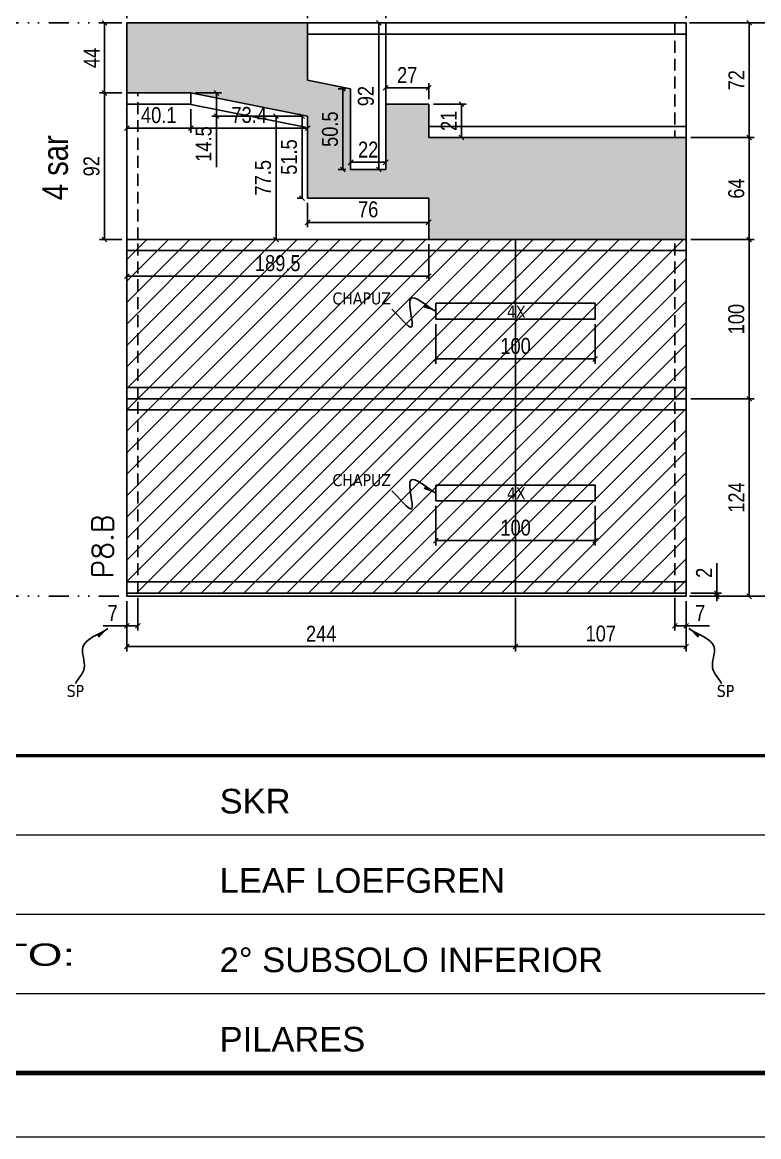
# Model space of a CAD drawing. Extents: x 13513 to 27878, y -21631 to 6985.
# Drawn here: x 14988 to 15450, y 1340 to 2040 of the extents above; entities that cross this region are included whole.
import ezdxf

# ---------------------------------------------------------------- set-up
doc = ezdxf.new("R2010")
doc.units = 0
for name, pattern in [('CONTINUO', [0]), ('DASHED', [0.75, 0.5, -0.25]), ('DIVIDE2', [0.625, 0.25, -0.125, 0, -0.125, 0, -0.125]), ('HIDDEN', [0.375, 0.25, -0.125])]:
    doc.linetypes.add(name, pattern=pattern)
for name, color, linetype in [('COTA', 241, 'Continuous'), ('NOMENCLATURA', 7, 'Continuous'), ('Nível', 160, 'Continuous'), ('Painéis', 200, 'Continuous'), ('Romaneio', 10, 'Continuous'), ('SARR_2.2x10', 60, 'Continuous'), ('SARR_2.2x7', 40, 'Continuous'), ('Sarrafo de Pressão', 42, 'HIDDEN'), ('texto', 7, 'Continuous')]:
    doc.layers.add(name, color=color, linetype=linetype)
for name, color, linetype, lineweight in [('Folhas', 255, 'Continuous', 9), ('Hachura', 251, 'Continuous', 9), ('SARRAFO DE PRESSAO', 251, 'DASHED', 9), ('Texto Seção', 7, 'Continuous', 15)]:
    doc.layers.add(name, color=color, linetype=linetype, lineweight=lineweight)
doc.styles.add('ARIAL', font='arial.ttf')
doc.styles.add('ARIAL_NARROW', font='ARIALN.TTF', dxfattribs={"height": 0.2})
doc.styles.add('COTA TECNICA', font='techl___.ttf', dxfattribs={"height": 10})
doc.styles.add('COTA TECNICA-50', font='techl___.ttf', dxfattribs={"height": 10})
doc.styles.add('REGUA-120', font='ROMANS.shx', dxfattribs={"height": 15})
doc.styles.get("Standard").update_dxf_attribs({"font": 'arial.ttf'})
doc.styles.add('Tecnologia', font='')
doc.styles.get('Tecnologia').set_extended_font_data('Forgotten Futurist')
doc.dimstyles.new('COTA PAINEL-50', dxfattribs={"dimtxt": 10, "dimasz": 3, "dimexe": 3, "dimexo": 3, "dimgap": 3, "dimtad": 1, "dimdec": 1, "dimzin": 12, "dimdsep": 46, "dimtxsty": 'COTA TECNICA-50', "dimblk1": 'OBLIQUE', "dimblk2": 'OBLIQUE', "dimsah": 1, "dimcen": 0.9, "dimclrd": 4, "dimclre": 4, "dimclrt": 240, "dimadec": 1, "dimazin": 3, "dimtfac": 1, "dimtdec": 1, "dimtmove": 0, "dimatfit": 3, "dimfxl": 1, "dimtolj": 1, "dimtzin": 12, "dimarcsym": 0})
doc.dimstyles.new('PAINEL', dxfattribs={"dimtxt": 10, "dimasz": 3, "dimexe": 3, "dimexo": 3, "dimgap": 3, "dimtad": 1, "dimdec": 1, "dimzin": 12, "dimdsep": 46, "dimtxsty": 'COTA TECNICA', "dimblk1": 'OBLIQUE', "dimblk2": 'OBLIQUE', "dimsah": 1, "dimcen": 0.9, "dimclrd": 4, "dimclre": 4, "dimclrt": 240, "dimadec": 1, "dimazin": 3, "dimtfac": 1, "dimtdec": 1, "dimtmove": 0, "dimatfit": 3, "dimfxl": 1, "dimtolj": 1, "dimtzin": 12, "dimarcsym": 0})
doc.dimstyles.get("Standard").update_dxf_attribs({"dimtxt": 0.18, "dimasz": 0.18, "dimexe": 0.18, "dimexo": 0.0625, "dimgap": 0.09, "dimtad": 0, "dimtih": 1, "dimtoh": 1, "dimdec": 4, "dimzin": 0, "dimdsep": 46, "dimtxsty": 'Standard', "dimcen": 0.09, "dimadec": 0, "dimazin": 0, "dimtfac": 1, "dimtdec": 4, "dimtofl": 0, "dimtmove": 0, "dimatfit": 3, "dimfxl": 1, "dimtolj": 1, "dimtzin": 0, "dimarcsym": 0})

# ---------------------------------------------------------------- blocks, each defined once
blk = doc.blocks.new('9999999999')
at = {"color": 30, "linetype": 'CONTINUO'}
for p, q in [((98564.56, 34379.64), (99583.98, 34379.64)), ((98564.56, 34329.83), (99487.98, 34329.83)), ((98564.56, 34280.02), (99487.98, 34280.02))]:
    blk.add_line(p, q, dxfattribs=at)
at = {"color": 30, "linetype": 'CONTINUO', "const_width": 2}
blk.add_lwpolyline([(99583.98, 34230.21), (99583.98, 34414.45, 0.414214), (99568.98, 34429.45), (98228.98, 34429.45, 0.414214), (98213.98, 34414.45), (98213.98, 34245.21, 0.414214), (98228.98, 34230.21), (99583.98, 34230.21)], format="xyb", dxfattribs=at)
at = {"layer": 'Folhas'}
blk.add_lwpolyline([(98138.98, 34190.21), (99623.98, 34190.21), (99623.98, 35240.21), (98138.98, 35240.21)], close=True, dxfattribs=at)
at = {"layer": 'Folhas', "color": 30, "const_width": 3}
blk.add_lwpolyline([(98213.98, 34230.21), (99583.98, 34230.21), (99583.98, 35200.21), (98213.98, 35200.21)], close=True, dxfattribs=at)
at = {"color": 7, "linetype": 'Continuous', "ltscale": 5, "style": 'ARIAL'}
for s, height, p in [('SKR', 15.483, (98837.68, 34393.13)), ('LEAF LOEFGREN', 15.4829, (98837.68, 34343.32)), ('2° SUBSOLO INFERIOR', 15.4829, (98837.68, 34293.51)), ('PILARES', 15.483, (98837.68, 34243.7))]:
    blk.add_text(s, height=height, dxfattribs=at).set_placement(p)
at = {"layer": 'Folhas', "color": 7, "style": 'Tecnologia', "width": 1.5}
blk.add_text('PAVIMENTO:', height=14, dxfattribs=at).set_placement((98573.65, 34297.5))
blk = doc.blocks.new('_Oblique')
at = {"color": 0, "linetype": 'ByBlock', "lineweight": -2}
blk.add_line((-0.5, -0.5), (0.5, 0.5), dxfattribs=at)
blk = doc.blocks.new('*D1329')
at = {"layer": 'COTA', "color": 4, "lineweight": -2, "transparency": 16777216}
for p, q in [((15053.86, 1676.71), (15053.86, 1658.2)), ((15060.86, 1678.71), (15060.86, 1658.2)), ((15053.86, 1661.2), (15039.13, 1661.2)), ((15060.86, 1661.2), (15053.86, 1661.2))]:
    blk.add_line(p, q, dxfattribs=at)
at = {"layer": 'Defpoints', "color": 0, "transparency": 16777216}
for p in [(15053.86, 1679.71), (15060.86, 1681.71), (15053.86, 1661.2)]:
    blk.add_point(p, dxfattribs=at)
at = {"layer": 'COTA', "color": 4, "lineweight": -2, "transparency": 16777216, "xscale": 3, "yscale": 3, "zscale": 3, "rotation": 180}
blk.add_blockref('_Oblique', (15053.86, 1661.2), dxfattribs=at)
at = {"layer": 'COTA', "color": 4, "lineweight": -2, "transparency": 16777216, "xscale": 3, "yscale": 3, "zscale": 3}
blk.add_blockref('_Oblique', (15060.86, 1661.2), dxfattribs=at)
at = {"layer": 'COTA', "color": 240, "transparency": 16777216, "insert": (15045, 1669.27), "char_height": 10, "attachment_point": 5, "style": 'COTA TECNICA-50'}
blk.add_mtext('\\A1;7', dxfattribs=at)
blk = doc.blocks.new('*D1330')
at = {"layer": 'COTA', "color": 4, "lineweight": -2, "transparency": 16777216}
for p, q in [((15397.86, 1678.71), (15397.86, 1658.2)), ((15404.86, 1676.71), (15404.86, 1658.2)), ((15397.86, 1661.2), (15404.86, 1661.2)), ((15404.86, 1661.2), (15419.59, 1661.2))]:
    blk.add_line(p, q, dxfattribs=at)
at = {"layer": 'Defpoints', "color": 0, "transparency": 16777216}
for p in [(15397.86, 1681.71), (15404.86, 1679.71), (15404.86, 1661.2)]:
    blk.add_point(p, dxfattribs=at)
at = {"layer": 'COTA', "color": 4, "lineweight": -2, "transparency": 16777216, "xscale": 3, "yscale": 3, "zscale": 3, "rotation": 180}
blk.add_blockref('_Oblique', (15397.86, 1661.2), dxfattribs=at)
at = {"layer": 'COTA', "color": 4, "lineweight": -2, "transparency": 16777216, "xscale": 3, "yscale": 3, "zscale": 3}
blk.add_blockref('_Oblique', (15404.86, 1661.2), dxfattribs=at)
at = {"layer": 'COTA', "color": 240, "transparency": 16777216, "insert": (15413.73, 1669.27), "char_height": 10, "attachment_point": 5, "style": 'COTA TECNICA-50'}
blk.add_mtext('\\A1;7', dxfattribs=at)
blk = doc.blocks.new('*D1331')
at = {"layer": 'Defpoints', "color": 0, "linetype": 'ByBlock', "transparency": 16777216}
for p in [(15404.86, 1803.71), (15444.51, 1803.71), (15404.86, 1679.71)]:
    blk.add_point(p, dxfattribs=at)
at = {"layer": 'Romaneio', "color": 4, "linetype": 'ByBlock', "lineweight": -2, "transparency": 16777216}
for p, q in [((15407.86, 1803.71), (15447.51, 1803.71)), ((15444.51, 1679.71), (15444.51, 1803.71)), ((15407.86, 1679.71), (15447.51, 1679.71))]:
    blk.add_line(p, q, dxfattribs=at)
at = {"layer": 'Romaneio', "color": 4, "linetype": 'ByBlock', "lineweight": -2, "transparency": 16777216, "xscale": 3, "yscale": 3, "zscale": 3}
for p, rotation in [((15444.51, 1803.71), 90), ((15444.51, 1679.71), 270)]:
    blk.add_blockref('_Oblique', p, dxfattribs=dict(at, rotation=rotation))
at = {"layer": 'Romaneio', "color": 240, "linetype": 'ByBlock', "transparency": 16777216, "insert": (15436.43, 1741.71), "char_height": 10, "attachment_point": 5, "rotation": 90, "style": 'COTA TECNICA'}
blk.add_mtext('\\A1;124', dxfattribs=at)
blk = doc.blocks.new('*D1332')
at = {"layer": 'Defpoints', "color": 0, "linetype": 'ByBlock', "transparency": 16777216}
for p in [(15404.86, 1803.71), (15444.51, 1803.71), (15404.86, 1679.71)]:
    blk.add_point(p, dxfattribs=at)
at = {"layer": 'Romaneio', "color": 4, "linetype": 'ByBlock', "lineweight": -2, "transparency": 16777216}
for p, q in [((15407.86, 1803.71), (15447.51, 1803.71)), ((15444.51, 1679.71), (15444.51, 1803.71)), ((15407.86, 1679.71), (15447.51, 1679.71))]:
    blk.add_line(p, q, dxfattribs=at)
at = {"layer": 'Romaneio', "color": 4, "linetype": 'ByBlock', "lineweight": -2, "transparency": 16777216, "xscale": 3, "yscale": 3, "zscale": 3}
for p, rotation in [((15444.51, 1803.71), 90), ((15444.51, 1679.71), 270)]:
    blk.add_blockref('_Oblique', p, dxfattribs=dict(at, rotation=rotation))
at = {"layer": 'Romaneio', "color": 240, "linetype": 'ByBlock', "transparency": 16777216, "insert": (15436.43, 1741.71), "char_height": 10, "attachment_point": 5, "rotation": 90, "style": 'COTA TECNICA'}
blk.add_mtext('\\A1;124', dxfattribs=at)
blk = doc.blocks.new('*D1333')
at = {"layer": 'COTA', "color": 4, "lineweight": -2, "transparency": 16777216}
for p, q in [((15407.86, 1903.71), (15447.51, 1903.71)), ((15444.51, 1803.71), (15444.51, 1903.71)), ((15407.86, 1803.71), (15447.51, 1803.71))]:
    blk.add_line(p, q, dxfattribs=at)
at = {"layer": 'Defpoints', "color": 0, "transparency": 16777216}
for p in [(15404.86, 1903.71), (15444.51, 1903.71), (15404.86, 1803.71)]:
    blk.add_point(p, dxfattribs=at)
at = {"layer": 'COTA', "color": 4, "lineweight": -2, "transparency": 16777216, "xscale": 3, "yscale": 3, "zscale": 3}
for p, rotation in [((15444.51, 1903.71), 90), ((15444.51, 1803.71), 270)]:
    blk.add_blockref('_Oblique', p, dxfattribs=dict(at, rotation=rotation))
at = {"layer": 'COTA', "color": 240, "transparency": 16777216, "insert": (15436.4, 1853.71), "char_height": 10, "attachment_point": 5, "rotation": 90, "style": 'COTA TECNICA-50'}
blk.add_mtext('\\A1;100', dxfattribs=at)
blk = doc.blocks.new('*D1334')
at = {"layer": 'COTA', "color": 4, "lineweight": -2, "transparency": 16777216}
for p, q in [((15424.12, 1681.71), (15424.12, 1700.51)), ((15407.86, 1681.71), (15427.12, 1681.71)), ((15407.86, 1679.71), (15427.12, 1679.71)), ((15424.12, 1679.71), (15424.12, 1681.71)), ((15424.12, 1679.71), (15424.12, 1676.71))]:
    blk.add_line(p, q, dxfattribs=at)
at = {"layer": 'Defpoints', "color": 0, "transparency": 16777216}
for p in [(15404.86, 1681.71), (15404.86, 1679.71), (15424.12, 1679.71)]:
    blk.add_point(p, dxfattribs=at)
at = {"layer": 'COTA', "color": 4, "lineweight": -2, "transparency": 16777216, "xscale": 3, "yscale": 3, "zscale": 3}
for p, rotation in [((15424.12, 1681.71), 270), ((15424.12, 1679.71), 90)]:
    blk.add_blockref('_Oblique', p, dxfattribs=dict(at, rotation=rotation))
at = {"layer": 'COTA', "color": 240, "transparency": 16777216, "insert": (15416.12, 1694.46), "char_height": 10, "attachment_point": 5, "rotation": 90, "style": 'COTA TECNICA-50'}
blk.add_mtext('\\A1;2', dxfattribs=at)
blk = doc.blocks.new('*D1335')
at = {"layer": 'COTA', "color": 4, "lineweight": -2, "transparency": 16777216}
for p, q in [((15053.86, 1676.71), (15053.86, 1645.15)), ((15297.86, 1678.71), (15297.86, 1645.15)), ((15053.86, 1648.15), (15297.86, 1648.15))]:
    blk.add_line(p, q, dxfattribs=at)
at = {"layer": 'Defpoints', "color": 0, "transparency": 16777216}
for p in [(15053.86, 1679.71), (15297.86, 1681.71), (15297.86, 1648.15)]:
    blk.add_point(p, dxfattribs=at)
at = {"layer": 'COTA', "color": 4, "lineweight": -2, "transparency": 16777216, "xscale": 3, "yscale": 3, "zscale": 3, "rotation": 180}
blk.add_blockref('_Oblique', (15053.86, 1648.15), dxfattribs=at)
at = {"layer": 'COTA', "color": 4, "lineweight": -2, "transparency": 16777216, "xscale": 3, "yscale": 3, "zscale": 3}
blk.add_blockref('_Oblique', (15297.86, 1648.15), dxfattribs=at)
at = {"layer": 'COTA', "color": 240, "transparency": 16777216, "insert": (15175.86, 1656.23), "char_height": 10, "attachment_point": 5, "style": 'COTA TECNICA-50'}
blk.add_mtext('\\A1;244', dxfattribs=at)
blk = doc.blocks.new('*D1336')
at = {"layer": 'COTA', "color": 4, "lineweight": -2, "transparency": 16777216}
for p, q in [((15297.86, 1678.71), (15297.86, 1645.15)), ((15404.86, 1676.71), (15404.86, 1645.15)), ((15297.86, 1648.15), (15404.86, 1648.15))]:
    blk.add_line(p, q, dxfattribs=at)
at = {"layer": 'Defpoints', "color": 0, "transparency": 16777216}
for p in [(15297.86, 1681.71), (15404.86, 1679.71), (15404.86, 1648.15)]:
    blk.add_point(p, dxfattribs=at)
at = {"layer": 'COTA', "color": 4, "lineweight": -2, "transparency": 16777216, "xscale": 3, "yscale": 3, "zscale": 3, "rotation": 180}
blk.add_blockref('_Oblique', (15297.86, 1648.15), dxfattribs=at)
at = {"layer": 'COTA', "color": 4, "lineweight": -2, "transparency": 16777216, "xscale": 3, "yscale": 3, "zscale": 3}
blk.add_blockref('_Oblique', (15404.86, 1648.15), dxfattribs=at)
at = {"layer": 'COTA', "color": 240, "transparency": 16777216, "insert": (15351.36, 1656.26), "char_height": 10, "attachment_point": 5, "style": 'COTA TECNICA-50'}
blk.add_mtext('\\A1;107', dxfattribs=at)
blk = doc.blocks.new('*D1337')
at = {"layer": 'COTA', "color": 4, "linetype": 'ByBlock', "lineweight": -2, "transparency": 16777216}
for p, q in [((15247.86, 1736.55), (15247.86, 1711.63)), ((15347.86, 1736.55), (15347.86, 1711.63)), ((15347.86, 1714.63), (15247.86, 1714.63))]:
    blk.add_line(p, q, dxfattribs=at)
at = {"layer": 'Defpoints', "color": 0, "linetype": 'ByBlock', "transparency": 16777216}
for p in [(15247.86, 1739.55), (15347.86, 1739.55), (15247.86, 1714.63)]:
    blk.add_point(p, dxfattribs=at)
at = {"layer": 'COTA', "color": 4, "linetype": 'ByBlock', "lineweight": -2, "transparency": 16777216, "xscale": 3, "yscale": 3, "zscale": 3, "rotation": 180}
blk.add_blockref('_Oblique', (15247.86, 1714.63), dxfattribs=at)
at = {"layer": 'COTA', "color": 4, "linetype": 'ByBlock', "lineweight": -2, "transparency": 16777216, "xscale": 3, "yscale": 3, "zscale": 3}
blk.add_blockref('_Oblique', (15347.86, 1714.63), dxfattribs=at)
at = {"layer": 'COTA', "color": 240, "linetype": 'ByBlock', "transparency": 16777216, "insert": (15297.86, 1722.73), "char_height": 10, "attachment_point": 5, "style": 'COTA TECNICA'}
blk.add_mtext('\\A1;100', dxfattribs=at)
blk = doc.blocks.new('*D1338')
at = {"layer": 'COTA', "color": 4, "linetype": 'ByBlock', "lineweight": -2, "transparency": 16777216}
for p, q in [((15247.86, 1850.63), (15247.86, 1825.71)), ((15347.86, 1850.63), (15347.86, 1825.71)), ((15347.86, 1828.71), (15247.86, 1828.71))]:
    blk.add_line(p, q, dxfattribs=at)
at = {"layer": 'Defpoints', "color": 0, "linetype": 'ByBlock', "transparency": 16777216}
for p in [(15247.86, 1853.63), (15347.86, 1853.63), (15247.86, 1828.71)]:
    blk.add_point(p, dxfattribs=at)
at = {"layer": 'COTA', "color": 4, "linetype": 'ByBlock', "lineweight": -2, "transparency": 16777216, "xscale": 3, "yscale": 3, "zscale": 3, "rotation": 180}
blk.add_blockref('_Oblique', (15247.86, 1828.71), dxfattribs=at)
at = {"layer": 'COTA', "color": 4, "linetype": 'ByBlock', "lineweight": -2, "transparency": 16777216, "xscale": 3, "yscale": 3, "zscale": 3}
blk.add_blockref('_Oblique', (15347.86, 1828.71), dxfattribs=at)
at = {"layer": 'COTA', "color": 240, "linetype": 'ByBlock', "transparency": 16777216, "insert": (15297.86, 1836.81), "char_height": 10, "attachment_point": 5, "style": 'COTA TECNICA'}
blk.add_mtext('\\A1;100', dxfattribs=at)
blk = doc.blocks.new('*D1339')
at = {"layer": 'COTA', "color": 4, "lineweight": -2, "transparency": 16777216}
for p, q in [((15407.86, 1967.71), (15447.51, 1967.71)), ((15444.51, 1903.71), (15444.51, 1967.71)), ((15407.86, 1903.71), (15447.51, 1903.71))]:
    blk.add_line(p, q, dxfattribs=at)
at = {"layer": 'Defpoints', "color": 0, "transparency": 16777216}
for p in [(15404.86, 1967.71), (15444.51, 1967.71), (15404.86, 1903.71)]:
    blk.add_point(p, dxfattribs=at)
at = {"layer": 'COTA', "color": 4, "lineweight": -2, "transparency": 16777216, "xscale": 3, "yscale": 3, "zscale": 3}
for p, rotation in [((15444.51, 1967.71), 90), ((15444.51, 1903.71), 270)]:
    blk.add_blockref('_Oblique', p, dxfattribs=dict(at, rotation=rotation))
at = {"layer": 'COTA', "color": 240, "transparency": 16777216, "insert": (15436.4, 1935.71), "char_height": 10, "attachment_point": 5, "rotation": 90, "style": 'COTA TECNICA'}
blk.add_mtext('\\A1;64', dxfattribs=at)
blk = doc.blocks.new('*D1340')
at = {"layer": 'COTA', "color": 4, "lineweight": -2, "transparency": 16777216}
for p, q in [((15407.86, 2039.71), (15447.51, 2039.71)), ((15444.51, 2039.71), (15444.51, 1967.71)), ((15407.86, 1967.71), (15447.51, 1967.71))]:
    blk.add_line(p, q, dxfattribs=at)
at = {"layer": 'Defpoints', "color": 0, "transparency": 16777216}
for p in [(15404.86, 2039.71), (15404.86, 1967.71), (15444.51, 1967.71)]:
    blk.add_point(p, dxfattribs=at)
at = {"layer": 'COTA', "color": 4, "lineweight": -2, "transparency": 16777216, "xscale": 3, "yscale": 3, "zscale": 3}
for p, rotation in [((15444.51, 2039.71), 90), ((15444.51, 1967.71), 270)]:
    blk.add_blockref('_Oblique', p, dxfattribs=dict(at, rotation=rotation))
at = {"layer": 'COTA', "color": 240, "transparency": 16777216, "insert": (15436.43, 2003.71), "char_height": 10, "attachment_point": 5, "rotation": 90, "style": 'COTA TECNICA'}
blk.add_mtext('\\A1;72', dxfattribs=at)
blk = doc.blocks.new('*D1341')
at = {"layer": 'COTA', "color": 4, "lineweight": -2, "transparency": 16777216}
for p, q in [((15050.86, 1995.68), (15036.84, 1995.68)), ((15039.84, 1903.71), (15039.84, 1995.68)), ((15050.86, 1903.71), (15036.84, 1903.71))]:
    blk.add_line(p, q, dxfattribs=at)
at = {"layer": 'Defpoints', "color": 0, "transparency": 16777216}
for p in [(15039.84, 1995.68), (15053.86, 1995.68), (15053.86, 1903.71)]:
    blk.add_point(p, dxfattribs=at)
at = {"layer": 'COTA', "color": 4, "lineweight": -2, "transparency": 16777216, "xscale": 3, "yscale": 3, "zscale": 3}
for p, rotation in [((15039.84, 1995.68), 90), ((15039.84, 1903.71), 270)]:
    blk.add_blockref('_Oblique', p, dxfattribs=dict(at, rotation=rotation))
at = {"layer": 'COTA', "color": 240, "transparency": 16777216, "insert": (15031.75, 1949.7), "char_height": 10, "attachment_point": 5, "rotation": 90, "style": 'COTA TECNICA'}
blk.add_mtext('\\A1;92', dxfattribs=at)
blk = doc.blocks.new('*D1342')
at = {"layer": 'COTA', "color": 4, "lineweight": -2, "transparency": 16777216}
for p, q in [((15164.36, 1981.2), (15160.84, 1981.2)), ((15163.84, 1981.2), (15163.84, 1929.71)), ((15164.36, 1929.71), (15160.84, 1929.71))]:
    blk.add_line(p, q, dxfattribs=at)
at = {"layer": 'Defpoints', "color": 0, "transparency": 16777216}
for p in [(15167.36, 1981.2), (15163.84, 1929.71), (15167.36, 1929.71)]:
    blk.add_point(p, dxfattribs=at)
at = {"layer": 'COTA', "color": 4, "lineweight": -2, "transparency": 16777216, "xscale": 3, "yscale": 3, "zscale": 3}
for p, rotation in [((15163.84, 1981.2), 90), ((15163.84, 1929.71), 270)]:
    blk.add_blockref('_Oblique', p, dxfattribs=dict(at, rotation=rotation))
at = {"layer": 'COTA', "color": 240, "transparency": 16777216, "insert": (15155.73, 1955.46), "char_height": 10, "attachment_point": 5, "rotation": 90, "style": 'COTA TECNICA'}
blk.add_mtext('\\A1;51.5', dxfattribs=at)
blk = doc.blocks.new('*D1343')
at = {"layer": 'COTA', "color": 4, "lineweight": -2, "transparency": 16777216}
for p, q in [((15167.36, 1926.71), (15167.36, 1911.46)), ((15243.36, 1926.71), (15243.36, 1911.46)), ((15243.36, 1914.46), (15167.36, 1914.46))]:
    blk.add_line(p, q, dxfattribs=at)
at = {"layer": 'Defpoints', "color": 0, "transparency": 16777216}
for p in [(15167.36, 1929.71), (15243.36, 1929.71), (15167.36, 1914.46)]:
    blk.add_point(p, dxfattribs=at)
at = {"layer": 'COTA', "color": 4, "lineweight": -2, "transparency": 16777216, "xscale": 3, "yscale": 3, "zscale": 3, "rotation": 180}
blk.add_blockref('_Oblique', (15167.36, 1914.46), dxfattribs=at)
at = {"layer": 'COTA', "color": 4, "lineweight": -2, "transparency": 16777216, "xscale": 3, "yscale": 3, "zscale": 3}
blk.add_blockref('_Oblique', (15243.36, 1914.46), dxfattribs=at)
at = {"layer": 'COTA', "color": 240, "transparency": 16777216, "insert": (15205.36, 1922.57), "char_height": 10, "attachment_point": 5, "style": 'COTA TECNICA'}
blk.add_mtext('\\A1;76', dxfattribs=at)
blk = doc.blocks.new('*D1344')
at = {"layer": 'COTA', "color": 4, "lineweight": -2, "transparency": 16777216}
for p, q in [((15164.36, 1981.2), (15144.53, 1981.2)), ((15147.53, 1981.2), (15147.53, 1903.71)), ((15164.36, 1903.71), (15144.53, 1903.71))]:
    blk.add_line(p, q, dxfattribs=at)
at = {"layer": 'Defpoints', "color": 0, "transparency": 16777216}
for p in [(15167.36, 1981.2), (15147.53, 1903.71), (15167.36, 1903.71)]:
    blk.add_point(p, dxfattribs=at)
at = {"layer": 'COTA', "color": 4, "lineweight": -2, "transparency": 16777216, "xscale": 3, "yscale": 3, "zscale": 3}
for p, rotation in [((15147.53, 1981.2), 90), ((15147.53, 1903.71), 270)]:
    blk.add_blockref('_Oblique', p, dxfattribs=dict(at, rotation=rotation))
at = {"layer": 'COTA', "color": 240, "transparency": 16777216, "insert": (15139.42, 1942.46), "char_height": 10, "attachment_point": 5, "rotation": 90, "style": 'COTA TECNICA'}
blk.add_mtext('\\A1;77.5', dxfattribs=at)
blk = doc.blocks.new('*D1345')
at = {"layer": 'COTA', "color": 4, "lineweight": -2, "transparency": 16777216}
for p, q in [((15053.86, 1900.71), (15053.86, 1877.66)), ((15243.36, 1900.71), (15243.36, 1877.66)), ((15053.86, 1880.66), (15243.36, 1880.66))]:
    blk.add_line(p, q, dxfattribs=at)
at = {"layer": 'Defpoints', "color": 0, "transparency": 16777216}
for p in [(15053.86, 1903.71), (15243.36, 1903.71), (15243.36, 1880.66)]:
    blk.add_point(p, dxfattribs=at)
at = {"layer": 'COTA', "color": 4, "lineweight": -2, "transparency": 16777216, "xscale": 3, "yscale": 3, "zscale": 3, "rotation": 180}
blk.add_blockref('_Oblique', (15053.86, 1880.66), dxfattribs=at)
at = {"layer": 'COTA', "color": 4, "lineweight": -2, "transparency": 16777216, "xscale": 3, "yscale": 3, "zscale": 3}
blk.add_blockref('_Oblique', (15243.36, 1880.66), dxfattribs=at)
at = {"layer": 'COTA', "color": 240, "transparency": 16777216, "insert": (15148.61, 1888.8), "char_height": 10, "attachment_point": 5, "style": 'COTA TECNICA'}
blk.add_mtext('\\A1;189.5', dxfattribs=at)
blk = doc.blocks.new('*D1346')
at = {"layer": 'COTA', "color": 4, "lineweight": -2, "transparency": 16777216}
for p, q in [((15167.36, 2042.71), (15167.36, 2057.29)), ((15216.36, 2042.71), (15216.36, 2057.29)), ((15167.36, 2054.29), (15216.36, 2054.29))]:
    blk.add_line(p, q, dxfattribs=at)
at = {"layer": 'Defpoints', "color": 0, "transparency": 16777216}
for p in [(15216.36, 2054.29), (15167.36, 2039.71), (15216.36, 2039.71)]:
    blk.add_point(p, dxfattribs=at)
at = {"layer": 'COTA', "color": 4, "lineweight": -2, "transparency": 16777216, "xscale": 3, "yscale": 3, "zscale": 3, "rotation": 180}
blk.add_blockref('_Oblique', (15167.36, 2054.29), dxfattribs=at)
at = {"layer": 'COTA', "color": 4, "lineweight": -2, "transparency": 16777216, "xscale": 3, "yscale": 3, "zscale": 3}
blk.add_blockref('_Oblique', (15216.36, 2054.29), dxfattribs=at)
at = {"layer": 'COTA', "color": 240, "transparency": 16777216, "insert": (15191.86, 2062.39), "char_height": 10, "attachment_point": 5, "style": 'COTA TECNICA'}
blk.add_mtext('\\A1;49', dxfattribs=at)
blk = doc.blocks.new('*D1347')
at = {"layer": 'COTA', "color": 4, "lineweight": -2, "transparency": 16777216}
for p, q in [((15216.36, 2042.71), (15216.36, 2057.29)), ((15404.86, 2042.71), (15404.86, 2057.29)), ((15216.36, 2054.29), (15404.86, 2054.29))]:
    blk.add_line(p, q, dxfattribs=at)
at = {"layer": 'Defpoints', "color": 0, "transparency": 16777216}
for p in [(15404.86, 2054.29), (15216.36, 2039.71), (15404.86, 2039.71)]:
    blk.add_point(p, dxfattribs=at)
at = {"layer": 'COTA', "color": 4, "lineweight": -2, "transparency": 16777216, "xscale": 3, "yscale": 3, "zscale": 3, "rotation": 180}
blk.add_blockref('_Oblique', (15216.36, 2054.29), dxfattribs=at)
at = {"layer": 'COTA', "color": 4, "lineweight": -2, "transparency": 16777216, "xscale": 3, "yscale": 3, "zscale": 3}
blk.add_blockref('_Oblique', (15404.86, 2054.29), dxfattribs=at)
at = {"layer": 'COTA', "color": 240, "transparency": 16777216, "insert": (15310.61, 2062.42), "char_height": 10, "attachment_point": 5, "style": 'COTA TECNICA'}
blk.add_mtext('\\A1;188.5', dxfattribs=at)
blk = doc.blocks.new('*D1348')
at = {"layer": 'COTA', "color": 4, "lineweight": -2, "transparency": 16777216}
for p, q in [((15216.36, 1991.71), (15216.36, 2001.88)), ((15243.36, 1991.71), (15243.36, 2001.88)), ((15243.36, 1998.88), (15216.36, 1998.88))]:
    blk.add_line(p, q, dxfattribs=at)
at = {"layer": 'Defpoints', "color": 0, "transparency": 16777216}
for p in [(15216.36, 1998.88), (15216.36, 1988.71), (15243.36, 1988.71)]:
    blk.add_point(p, dxfattribs=at)
at = {"layer": 'COTA', "color": 4, "lineweight": -2, "transparency": 16777216, "xscale": 3, "yscale": 3, "zscale": 3, "rotation": 180}
blk.add_blockref('_Oblique', (15216.36, 1998.88), dxfattribs=at)
at = {"layer": 'COTA', "color": 4, "lineweight": -2, "transparency": 16777216, "xscale": 3, "yscale": 3, "zscale": 3}
blk.add_blockref('_Oblique', (15243.36, 1998.88), dxfattribs=at)
at = {"layer": 'COTA', "color": 240, "transparency": 16777216, "insert": (15229.86, 2006.95), "char_height": 10, "attachment_point": 5, "style": 'COTA TECNICA'}
blk.add_mtext('\\A1;27', dxfattribs=at)
blk = doc.blocks.new('*D1349')
at = {"layer": 'COTA', "color": 4, "lineweight": -2, "transparency": 16777216}
for p, q in [((15246.36, 1988.71), (15266.96, 1988.71)), ((15263.96, 1988.71), (15263.96, 1967.71)), ((15246.36, 1967.71), (15266.96, 1967.71))]:
    blk.add_line(p, q, dxfattribs=at)
at = {"layer": 'Defpoints', "color": 0, "transparency": 16777216}
for p in [(15243.36, 1988.71), (15243.36, 1967.71), (15263.96, 1967.71)]:
    blk.add_point(p, dxfattribs=at)
at = {"layer": 'COTA', "color": 4, "lineweight": -2, "transparency": 16777216, "xscale": 3, "yscale": 3, "zscale": 3}
for p, rotation in [((15263.96, 1988.71), 90), ((15263.96, 1967.71), 270)]:
    blk.add_blockref('_Oblique', p, dxfattribs=dict(at, rotation=rotation))
at = {"layer": 'COTA', "color": 240, "transparency": 16777216, "insert": (15255.9, 1978.21), "char_height": 10, "attachment_point": 5, "rotation": 90, "style": 'COTA TECNICA'}
blk.add_mtext('\\A1;21', dxfattribs=at)
blk = doc.blocks.new('*D1350')
at = {"layer": 'COTA', "color": 4, "lineweight": -2, "transparency": 16777216}
for p, q in [((15191.36, 1998.23), (15186.53, 1998.23)), ((15189.53, 1947.71), (15189.53, 1998.23)), ((15191.36, 1947.71), (15186.53, 1947.71))]:
    blk.add_line(p, q, dxfattribs=at)
at = {"layer": 'Defpoints', "color": 0, "transparency": 16777216}
for p in [(15189.53, 1998.23), (15194.36, 1998.23), (15194.36, 1947.71)]:
    blk.add_point(p, dxfattribs=at)
at = {"layer": 'COTA', "color": 4, "lineweight": -2, "transparency": 16777216, "xscale": 3, "yscale": 3, "zscale": 3}
for p, rotation in [((15189.53, 1998.23), 90), ((15189.53, 1947.71), 270)]:
    blk.add_blockref('_Oblique', p, dxfattribs=dict(at, rotation=rotation))
at = {"layer": 'COTA', "color": 240, "transparency": 16777216, "insert": (15181.42, 1972.97), "char_height": 10, "attachment_point": 5, "rotation": 90, "style": 'COTA TECNICA'}
blk.add_mtext('\\A1;50.5', dxfattribs=at)
blk = doc.blocks.new('*D1351')
at = {"layer": 'COTA', "color": 4, "lineweight": -2, "transparency": 16777216}
for p, q in [((15213.36, 2039.71), (15209.05, 2039.71)), ((15212.05, 2039.71), (15212.05, 1947.71)), ((15213.36, 1947.71), (15209.05, 1947.71))]:
    blk.add_line(p, q, dxfattribs=at)
at = {"layer": 'Defpoints', "color": 0, "transparency": 16777216}
for p in [(15216.36, 2039.71), (15212.05, 1947.71), (15216.36, 1947.71)]:
    blk.add_point(p, dxfattribs=at)
at = {"layer": 'COTA', "color": 4, "lineweight": -2, "transparency": 16777216, "xscale": 3, "yscale": 3, "zscale": 3}
for p, rotation in [((15212.05, 2039.71), 90), ((15212.05, 1947.71), 270)]:
    blk.add_blockref('_Oblique', p, dxfattribs=dict(at, rotation=rotation))
at = {"layer": 'COTA', "color": 240, "transparency": 16777216, "insert": (15203.96, 1993.71), "char_height": 10, "attachment_point": 5, "rotation": 90, "style": 'COTA TECNICA'}
blk.add_mtext('\\A1;92', dxfattribs=at)
blk = doc.blocks.new('*D1352')
at = {"layer": 'COTA', "color": 4, "lineweight": -2, "transparency": 16777216}
for p, q in [((15194.36, 1950.71), (15194.36, 1955.15)), ((15194.36, 1952.15), (15216.36, 1952.15)), ((15216.36, 1950.71), (15216.36, 1955.15))]:
    blk.add_line(p, q, dxfattribs=at)
at = {"layer": 'Defpoints', "color": 0, "transparency": 16777216}
for p in [(15216.36, 1952.15), (15194.36, 1947.71), (15216.36, 1947.71)]:
    blk.add_point(p, dxfattribs=at)
at = {"layer": 'COTA', "color": 4, "lineweight": -2, "transparency": 16777216, "xscale": 3, "yscale": 3, "zscale": 3, "rotation": 180}
blk.add_blockref('_Oblique', (15194.36, 1952.15), dxfattribs=at)
at = {"layer": 'COTA', "color": 4, "lineweight": -2, "transparency": 16777216, "xscale": 3, "yscale": 3, "zscale": 3}
blk.add_blockref('_Oblique', (15216.36, 1952.15), dxfattribs=at)
at = {"layer": 'COTA', "color": 240, "transparency": 16777216, "insert": (15205.36, 1960.15), "char_height": 10, "attachment_point": 5, "style": 'COTA TECNICA'}
blk.add_mtext('\\A1;22', dxfattribs=at)
blk = doc.blocks.new('*D1353')
at = {"layer": 'COTA', "color": 4, "lineweight": -2, "transparency": 16777216}
for p, q in [((15053.86, 2042.71), (15053.86, 2057.29)), ((15167.36, 2042.71), (15167.36, 2057.29)), ((15167.36, 2054.29), (15053.86, 2054.29))]:
    blk.add_line(p, q, dxfattribs=at)
at = {"layer": 'Defpoints', "color": 0, "transparency": 16777216}
for p in [(15053.86, 2054.29), (15053.86, 2039.71), (15167.36, 2039.71)]:
    blk.add_point(p, dxfattribs=at)
at = {"layer": 'COTA', "color": 4, "lineweight": -2, "transparency": 16777216, "xscale": 3, "yscale": 3, "zscale": 3, "rotation": 180}
blk.add_blockref('_Oblique', (15053.86, 2054.29), dxfattribs=at)
at = {"layer": 'COTA', "color": 4, "lineweight": -2, "transparency": 16777216, "xscale": 3, "yscale": 3, "zscale": 3}
blk.add_blockref('_Oblique', (15167.36, 2054.29), dxfattribs=at)
at = {"layer": 'COTA', "color": 240, "transparency": 16777216, "insert": (15110.61, 2062.5), "char_height": 10, "attachment_point": 5, "style": 'COTA TECNICA'}
blk.add_mtext('\\A1;113.5', dxfattribs=at)
blk = doc.blocks.new('*D1354')
at = {"layer": 'COTA', "color": 4, "lineweight": -2, "transparency": 16777216}
for p, q in [((15050.86, 2039.71), (15036.84, 2039.71)), ((15039.84, 2039.71), (15039.84, 1995.68)), ((15050.86, 1995.68), (15036.84, 1995.68))]:
    blk.add_line(p, q, dxfattribs=at)
at = {"layer": 'Defpoints', "color": 0, "transparency": 16777216}
for p in [(15053.86, 2039.71), (15039.84, 1995.68), (15053.86, 1995.68)]:
    blk.add_point(p, dxfattribs=at)
at = {"layer": 'COTA', "color": 4, "lineweight": -2, "transparency": 16777216, "xscale": 3, "yscale": 3, "zscale": 3}
for p, rotation in [((15039.84, 2039.71), 90), ((15039.84, 1995.68), 270)]:
    blk.add_blockref('_Oblique', p, dxfattribs=dict(at, rotation=rotation))
at = {"layer": 'COTA', "color": 240, "transparency": 16777216, "insert": (15031.76, 2017.7), "char_height": 10, "attachment_point": 5, "rotation": 90, "style": 'COTA TECNICA'}
blk.add_mtext('\\A1;44', dxfattribs=at)
blk = doc.blocks.new('*D1355')
at = {"layer": 'COTA', "color": 4, "lineweight": -2, "transparency": 16777216}
for p, q in [((15053.86, 1992.68), (15053.86, 1970.62)), ((15094.01, 1985.55), (15094.01, 1970.62)), ((15094.01, 1973.62), (15053.86, 1973.62))]:
    blk.add_line(p, q, dxfattribs=at)
at = {"layer": 'Defpoints', "color": 0, "transparency": 16777216}
for p in [(15053.86, 1995.68), (15094.01, 1988.55), (15053.86, 1973.62)]:
    blk.add_point(p, dxfattribs=at)
at = {"layer": 'COTA', "color": 4, "lineweight": -2, "transparency": 16777216, "xscale": 3, "yscale": 3, "zscale": 3, "rotation": 180}
blk.add_blockref('_Oblique', (15053.86, 1973.62), dxfattribs=at)
at = {"layer": 'COTA', "color": 4, "lineweight": -2, "transparency": 16777216, "xscale": 3, "yscale": 3, "zscale": 3}
blk.add_blockref('_Oblique', (15094.01, 1973.62), dxfattribs=at)
at = {"layer": 'COTA', "color": 240, "transparency": 16777216, "insert": (15073.94, 1981.73), "char_height": 10, "attachment_point": 5, "style": 'COTA TECNICA'}
blk.add_mtext('\\A1;40.1', dxfattribs=at)
blk = doc.blocks.new('*D1356')
at = {"layer": 'COTA', "color": 4, "lineweight": -2, "transparency": 16777216}
for p, q in [((15094.01, 1985.55), (15094.01, 1970.62)), ((15094.01, 1973.62), (15167.36, 1973.62)), ((15167.36, 1978.2), (15167.36, 1970.62))]:
    blk.add_line(p, q, dxfattribs=at)
at = {"layer": 'Defpoints', "color": 0, "transparency": 16777216}
for p in [(15094.01, 1988.55), (15167.36, 1981.2), (15167.36, 1973.62)]:
    blk.add_point(p, dxfattribs=at)
at = {"layer": 'COTA', "color": 4, "lineweight": -2, "transparency": 16777216, "xscale": 3, "yscale": 3, "zscale": 3, "rotation": 180}
blk.add_blockref('_Oblique', (15094.01, 1973.62), dxfattribs=at)
at = {"layer": 'COTA', "color": 4, "lineweight": -2, "transparency": 16777216, "xscale": 3, "yscale": 3, "zscale": 3}
blk.add_blockref('_Oblique', (15167.36, 1973.62), dxfattribs=at)
at = {"layer": 'COTA', "color": 240, "transparency": 16777216, "insert": (15130.69, 1981.84), "char_height": 10, "attachment_point": 5, "style": 'COTA TECNICA'}
blk.add_mtext('\\A1;73.4', dxfattribs=at)
blk = doc.blocks.new('*D1357')
at = {"layer": 'COTA', "color": 4, "lineweight": -2, "transparency": 16777216}
for p, q in [((15097.01, 1995.68), (15113.22, 1995.68)), ((15110.22, 1995.68), (15110.22, 1981.2)), ((15164.36, 1981.2), (15107.22, 1981.2)), ((15110.22, 1981.2), (15110.22, 1949.1))]:
    blk.add_line(p, q, dxfattribs=at)
at = {"layer": 'Defpoints', "color": 0, "transparency": 16777216}
for p in [(15094.01, 1995.68), (15110.22, 1981.2), (15167.36, 1981.2)]:
    blk.add_point(p, dxfattribs=at)
at = {"layer": 'COTA', "color": 4, "lineweight": -2, "transparency": 16777216, "xscale": 3, "yscale": 3, "zscale": 3}
for p, rotation in [((15110.22, 1995.68), 90), ((15110.22, 1981.2), 270)]:
    blk.add_blockref('_Oblique', p, dxfattribs=dict(at, rotation=rotation))
at = {"layer": 'COTA', "color": 240, "transparency": 16777216, "insert": (15102.11, 1963.65), "char_height": 10, "attachment_point": 5, "rotation": 90, "style": 'COTA TECNICA'}
blk.add_mtext('\\A1;14.5', dxfattribs=at)

msp = doc.modelspace()

# ---------------------------------------------------------------- hatches: boundary and pattern name
at = {"layer": 'COTA'}
h = msp.add_hatch(dxfattribs=at)
h.set_pattern_fill('AR-CONC', color=256, scale=0.03)
h.set_pattern_definition([(50, (-226.7473, 0), (5.4655401, -0.4781726), [0.5715, -6.2865]), (355, (-226.7473, 0), (-1.0573026, 5.7317054), [0.4572, -5.0292175]), (100.451445, (-226.292, -0.04), (4.4082374, 5.2535326), [0.4857003, -5.3427073]), (46.1842, (-226.7473, 1.524), (8.1323712, -1.2612698), [0.85725, -9.42975]), (96.63556, (-226.07, 1.419), (7.122124, 7.4227837), [0.7285507, -8.0140682]), (351.18415, (-226.747, 1.524), (7.122124, 7.4227837), [0.685799, -7.543792]), (21, (-225.9853, 1.143), (4.5484317, -3.067956), [0.5715, -6.2865]), (326, (-225.9853, 1.143), (1.8540609, 5.525639), [0.4572, -5.0292]), (71.451445, (-225.6063, 0.8873), (6.4024926, 2.457683), [0.4857003, -5.3426981]), (37.5, (-226.7473, 0), (0.0926581, 2.53665117), [0, -4.96824, 0, -5.1054, 0, -5.04825]), (7.5, (-226.7473, 0), (2.00458988, 3.00541724), [0, -2.91084, 0, -4.85394, 0, -1.92405]), (327.5, (-228.4466, 0), (4.06771786, -0.17186232), [0, -1.905, 0, -5.9436, 0, -7.8867]), (317.5, (-229.2086, 0), (4.44387544, 0.7627947), [0, -2.4765, 0, -3.94716, 0, -5.6007])])
h.paths.add_polyline_path([(15404.86, 1903.71), (15404.86, 1967.71), (15243.36, 1967.71), (15243.36, 1988.71), (15216.36, 1988.71), (15216.36, 1947.71), (15194.36, 1947.71), (15194.36, 1998.23), (15167.36, 2003.64), (15167.36, 2039.71), (15053.86, 2039.71), (15053.86, 1995.68), (15094.01, 1995.68), (15167.36, 1981.2), (15167.36, 1929.71), (15243.36, 1929.71), (15243.36, 1903.71)])
at = {"layer": 'Hachura', "linetype": 'ByBlock'}
h = msp.add_hatch(dxfattribs=at)
h.set_pattern_fill('ANSI31', color=256, scale=3)
h.set_pattern_definition([(45, (-226.747, 0), (-6.735192, 6.735192), [])])
h.paths.add_polyline_path([(15297.86, 1903.71), (15053.86, 1903.71), (15053.86, 1803.71), (15297.86, 1803.71)])
h.paths.add_polyline_path([(15297.86, 1803.71), (15404.86, 1803.71), (15404.86, 1903.71), (15297.86, 1903.71)])
h.paths.add_polyline_path([(15297.86, 1681.71), (15404.86, 1681.71), (15404.86, 1803.71), (15297.86, 1803.71)])
h.paths.add_polyline_path([(15053.86, 1803.71), (15053.86, 1681.71), (15297.86, 1681.71), (15297.86, 1803.71)])

# ---------------------------------------------------------------- linework, layer by layer
at = {"layer": 'COTA'}
for p, q in [((15053.86, 1995.68), (15053.86, 2039.71)), ((15167.36, 2039.71), (15053.86, 2039.71)), ((15094.01, 1995.68), (15094.01, 1988.55)), ((15404.86, 1903.71), (15404.86, 1967.71))]:
    msp.add_line(p, q, dxfattribs=at)
at = {"layer": 'Nível', "color": 4, "linetype": 'DIVIDE2', "ltscale": 50}
for p, q in [((13526.77, 2039.71), (21431.15, 2039.71)), ((13526.77, 1679.71), (21531.15, 1679.71))]:
    msp.add_line(p, q, dxfattribs=at)
at = {"layer": 'Painéis'}
for p, q in [((15167.36, 2039.71), (15404.86, 2039.71)), ((15167.36, 2003.64), (15167.36, 2039.71)), ((15216.36, 2039.71), (15216.36, 1947.71)), ((15404.86, 2039.71), (15404.86, 1967.71)), ((15194.36, 1998.23), (15167.36, 2003.64)), ((15053.86, 1995.68), (15053.86, 1679.71)), ((15053.86, 1995.68), (15094.01, 1995.68)), ((15167.36, 1981.2), (15094.01, 1995.68)), ((15194.36, 1947.71), (15194.36, 1998.23)), ((15243.36, 1988.71), (15216.36, 1988.71)), ((15243.36, 1967.71), (15243.36, 1988.71)), ((15167.36, 1929.71), (15167.36, 1981.2)), ((15404.86, 1967.71), (15243.36, 1967.71)), ((15216.36, 1947.71), (15194.36, 1947.71)), ((15243.36, 1929.71), (15167.36, 1929.71)), ((15243.36, 1903.71), (15243.36, 1929.71)), ((15404.86, 1903.71), (15053.86, 1903.71)), ((15297.86, 1903.71), (15297.86, 1681.71)), ((15404.86, 1903.71), (15404.86, 1679.71)), ((15053.86, 1803.71), (15404.86, 1803.71)), ((15053.86, 1681.71), (15404.86, 1681.71)), ((15053.86, 1679.71), (15404.86, 1679.71))]:
    msp.add_line(p, q, dxfattribs=at)
at = {"layer": 'SARR_2.2x10'}
for points in [[(15247.86, 1863.63), (15347.86, 1863.63), (15347.86, 1853.63), (15247.86, 1853.63)], [(15247.86, 1749.55), (15347.86, 1749.55), (15347.86, 1739.55), (15247.86, 1739.55)]]:
    msp.add_lwpolyline(points, close=True, dxfattribs=at)
at = {"layer": 'SARR_2.2x7'}
for p, q in [((15167.36, 2032.71), (15216.36, 2032.71)), ((15216.36, 2032.71), (15404.86, 2032.71)), ((15053.86, 1988.68), (15094.01, 1988.68)), ((15166.01, 1974.33), (15094.01, 1988.55)), ((15404.86, 1974.71), (15243.36, 1974.71)), ((15053.86, 1896.71), (15297.86, 1896.71)), ((15297.86, 1896.71), (15404.86, 1896.71)), ((15053.86, 1810.71), (15297.86, 1810.71)), ((15297.86, 1810.71), (15404.86, 1810.71)), ((15053.86, 1796.71), (15297.86, 1796.71)), ((15297.86, 1796.71), (15404.86, 1796.71)), ((15053.86, 1688.71), (15297.86, 1688.71)), ((15297.86, 1688.71), (15404.86, 1688.71))]:
    msp.add_line(p, q, dxfattribs=at)
at = {"layer": 'Sarrafo de Pressão', "ltscale": 30}
for p, q in [((15397.86, 2039.71), (15397.86, 1967.71)), ((15060.86, 1903.71), (15060.86, 1995.68)), ((15060.86, 1803.71), (15060.86, 1903.71)), ((15397.86, 1803.71), (15397.86, 1903.71)), ((15060.86, 1681.71), (15060.86, 1803.71)), ((15397.86, 1681.71), (15397.86, 1803.71))]:
    msp.add_line(p, q, dxfattribs=at)

# ---------------------------------------------------------------- block references
at = {"layer": 'SARRAFO DE PRESSAO', "color": 6, "linetype": 'ByBlock'}
msp.add_blockref('9999999999', (-83725.51, -32849.78), dxfattribs=at)

# ---------------------------------------------------------------- texts
at = {"layer": 'NOMENCLATURA', "style": 'ARIAL_NARROW'}
msp.add_text('4 sar', height=16, rotation=90, dxfattribs=at).set_placement((15016.91, 1928.37))
at = {"layer": 'texto', "color": 0, "char_height": 7.5, "attachment_point": 5}
for s, insert in [('{\\fTahoma|b0|i0|c0|p34;\\C4;CHAPUZ}', (15201.31, 1866.65)), ('{\\fTahoma|b0|i0|c0|p34;\\C4;4X}', (15298.26, 1858.34)), ('{\\fTahoma|b0|i0|c0|p34;\\C4;CHAPUZ}', (15201.31, 1752.57)), ('{\\fTahoma|b0|i0|c0|p34;\\C4;4X}', (15298.26, 1744.26)), ('{\\fTahoma|b0|i0|c0|p34;\\C4;SP}', (15021.62, 1620.22)), ('{\\fTahoma|b0|i0|c0|p34;\\C4;SP}', (15429.64, 1620.22))]:
    msp.add_mtext(s, dxfattribs=dict(at, insert=insert))
at = {"layer": 'Texto Seção', "insert": (15045.24, 1690.96), "char_height": 13, "width": 285.3299, "attachment_point": 7, "rotation": 90, "style": 'REGUA-120'}
msp.add_mtext('P8.B', dxfattribs=at)

# ---------------------------------------------------------------- dimensions: what is measured, and where the dimension line sits
at = {"layer": 'COTA'}
for base, p1, p2, dimstyle, picture, middle in [((15053.86, 2054.29), (15167.36, 2039.71), (15053.86, 2039.71), 'PAINEL', '*D1353', (15110.61, 2062.5)), ((15216.36, 2054.29), (15167.36, 2039.71), (15216.36, 2039.71), 'PAINEL', '*D1346', (15191.86, 2062.39)), ((15216.36, 1998.88), (15243.36, 1988.71), (15216.36, 1988.71), 'PAINEL', '*D1348', (15229.86, 2006.95)), ((15053.8637, 1973.6238), (15094.0068, 1988.5492), (15053.8637, 1995.6843), 'PAINEL', '*D1355', (15073.9352, 1981.7262)), ((15167.3637, 1973.6238), (15094.0068, 1988.5492), (15167.3637, 1981.2021), 'PAINEL', '*D1356', (15130.6852, 1981.8431)), ((15216.36, 1952.15), (15194.36, 1947.71), (15216.36, 1947.71), 'PAINEL', '*D1352', (15205.36, 1960.15)), ((15167.36, 1914.46), (15243.36, 1929.71), (15167.36, 1929.71), 'PAINEL', '*D1343', (15205.36, 1922.57)), ((15243.36, 1880.66), (15053.86, 1903.71), (15243.36, 1903.71), 'PAINEL', '*D1345', (15148.61, 1888.8)), ((15297.86, 1648.15), (15053.86, 1679.71), (15297.86, 1681.71), 'COTA PAINEL-50', '*D1335', (15175.86, 1656.23)), ((15404.86, 1648.15), (15297.86, 1681.71), (15404.86, 1679.71), 'COTA PAINEL-50', '*D1336', (15351.36, 1656.26)), ((15404.86, 1661.2), (15397.86, 1681.71), (15404.86, 1679.71), 'COTA PAINEL-50', '*D1330', (15413.73, 1669.27))]:
    dim = msp.add_linear_dim(base=base, p1=p1, p2=p2, dimstyle=dimstyle, dxfattribs=at)
    dim.commit()
    dim.dimension.update_dxf_attribs({"geometry": picture, "text_midpoint": middle})
dim = msp.add_linear_dim(base=(15404.86, 2054.29), p1=(15216.36, 2039.71), p2=(15404.86, 2039.71), dimstyle='PAINEL', override={"dimtmove": 1}, dxfattribs=at)
dim.commit()
dim.dimension.update_dxf_attribs({"geometry": '*D1347', "text_midpoint": (15310.61, 2062.42)})
for base, p1, p2, angle, dimstyle, picture, middle in [((15039.84, 1995.68), (15053.86, 2039.71), (15053.86, 1995.68), 90, 'PAINEL', '*D1354', (15031.76, 2017.7)), ((15212.05, 1947.71), (15216.36, 2039.71), (15216.36, 1947.71), 90, 'PAINEL', '*D1351', (15203.96, 1993.71)), ((15444.51, 1967.71), (15404.86, 2039.71), (15404.86, 1967.71), 90, 'PAINEL', '*D1340', (15436.43, 2003.71)), ((15039.84, 1995.68), (15053.86, 1903.71), (15053.86, 1995.68), 90, 'PAINEL', '*D1341', (15031.75, 1949.7)), ((15110.22, 1981.2), (15094.01, 1995.68), (15167.36, 1981.2), 90, 'PAINEL', '*D1357', (15102.11, 1963.65)), ((15189.53, 1998.23), (15194.36, 1947.71), (15194.36, 1998.23), 90, 'PAINEL', '*D1350', (15181.42, 1972.97)), ((15263.96, 1967.71), (15243.36, 1988.71), (15243.36, 1967.71), 90, 'PAINEL', '*D1349', (15255.9, 1978.21)), ((15147.53, 1903.71), (15167.36, 1981.2), (15167.36, 1903.71), 90, 'PAINEL', '*D1344', (15139.42, 1942.46)), ((15163.84, 1929.71), (15167.36, 1981.2), (15167.36, 1929.71), 90, 'PAINEL', '*D1342', (15155.73, 1955.46)), ((15444.51, 1967.71), (15404.86, 1903.71), (15404.86, 1967.71), 90, 'PAINEL', '*D1339', (15436.4, 1935.71)), ((15444.51, 1903.71), (15404.86, 1803.71), (15404.86, 1903.71), 90, 'COTA PAINEL-50', '*D1333', (15436.4, 1853.71)), ((15053.86, 1661.2), (15060.86, 1681.71), (15053.86, 1679.71), 180, 'COTA PAINEL-50', '*D1329', (15045, 1669.27))]:
    dim = msp.add_linear_dim(base=base, p1=p1, p2=p2, angle=angle, dimstyle=dimstyle, dxfattribs=at)
    dim.commit()
    dim.dimension.update_dxf_attribs({"geometry": picture, "text_midpoint": middle})
at = {"layer": 'COTA', "linetype": 'ByBlock'}
for base, p1, p2, picture, middle in [((15247.86, 1828.71), (15347.86, 1853.63), (15247.86, 1853.63), '*D1338', (15297.86, 1836.81)), ((15247.86, 1714.63), (15347.86, 1739.55), (15247.86, 1739.55), '*D1337', (15297.86, 1722.73))]:
    dim = msp.add_linear_dim(base=base, p1=p1, p2=p2, dimstyle='PAINEL', dxfattribs=at)
    dim.commit()
    dim.dimension.update_dxf_attribs({"geometry": picture, "text_midpoint": middle})
at = {"layer": 'COTA'}
dim = msp.add_linear_dim(base=(15424.12, 1679.71), p1=(15404.86, 1681.71), p2=(15404.86, 1679.71), angle=90, dimstyle='COTA PAINEL-50', dxfattribs=at)
dim.commit()
dim.dimension.update_dxf_attribs({"geometry": '*D1334', "text_midpoint": (15424.12, 1694.46), "dimtype": 160})
at = {"layer": 'Romaneio', "linetype": 'ByBlock'}
for picture in ['*D1331', '*D1332']:
    dim = msp.add_aligned_dim(p1=(15404.86, 1679.71), p2=(15404.86, 1803.71), distance=-39.64, dimstyle='PAINEL', dxfattribs=at)
    dim.commit()
    dim.dimension.update_dxf_attribs({"geometry": picture, "text_midpoint": (15436.43, 1741.71)})

# ---------------------------------------------------------------- leaders
at = {"layer": 'COTA', "path_type": 1}
for points in [[(15247.86, 1858.63), (15232.08, 1866.65), (15232.66, 1848.78), (15220.23, 1859.92)], [(15247.86, 1744.55), (15232.08, 1752.57), (15232.66, 1734.7), (15220.23, 1745.84)], [(15042.03, 1659.53), (15026.25, 1647.69), (15027.17, 1634.69), (15021.62, 1624.91)], [(15406.69, 1659.53), (15422.48, 1647.69), (15421.55, 1634.69), (15427.11, 1624.91)]]:
    msp.add_leader(points, dimstyle='Standard', override={"dimasz": 8}, dxfattribs=at)

doc.saveas('drawing.dxf')
